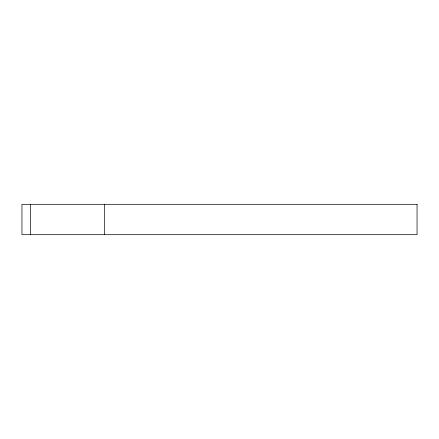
<?xml version="1.0" encoding="UTF-8"?>
<svg xmlns="http://www.w3.org/2000/svg" width="439" height="439" viewBox="0 0 439 439"><rect width="100%" height="100%" fill="white"/><g stroke="black" fill="none" stroke-linecap="round" stroke-linejoin="round"><path stroke-width="0.66" d="M104.647 204.311L104.647 234.689M30.39 204.311L30.39 234.689M417.05 204.311L21.95 204.311L21.95 234.689L417.05 234.689L417.05 204.311"/></g></svg>
